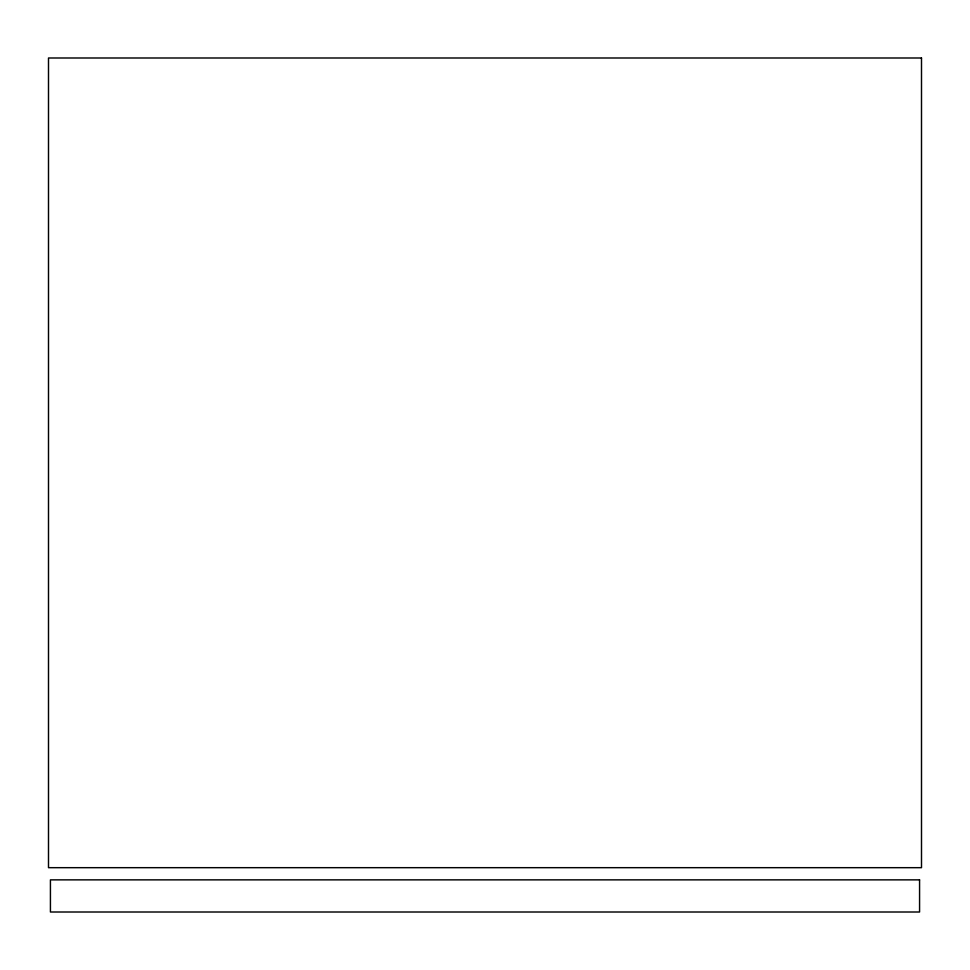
<?xml version="1.0" encoding="UTF-8"?>
<svg xmlns="http://www.w3.org/2000/svg" width="970" height="970" viewBox="0 0 970 970"><rect width="100%" height="100%" fill="white"/><g stroke="black" fill="none" stroke-linecap="round" stroke-linejoin="round"><path stroke-width="1.45" d="M921.5 57.994L48.5 57.994L48.5 867.677L921.5 867.677L921.5 57.994M919.572 879.863L50.428 879.863L50.428 912.006L919.572 912.006L919.572 879.863"/></g></svg>
